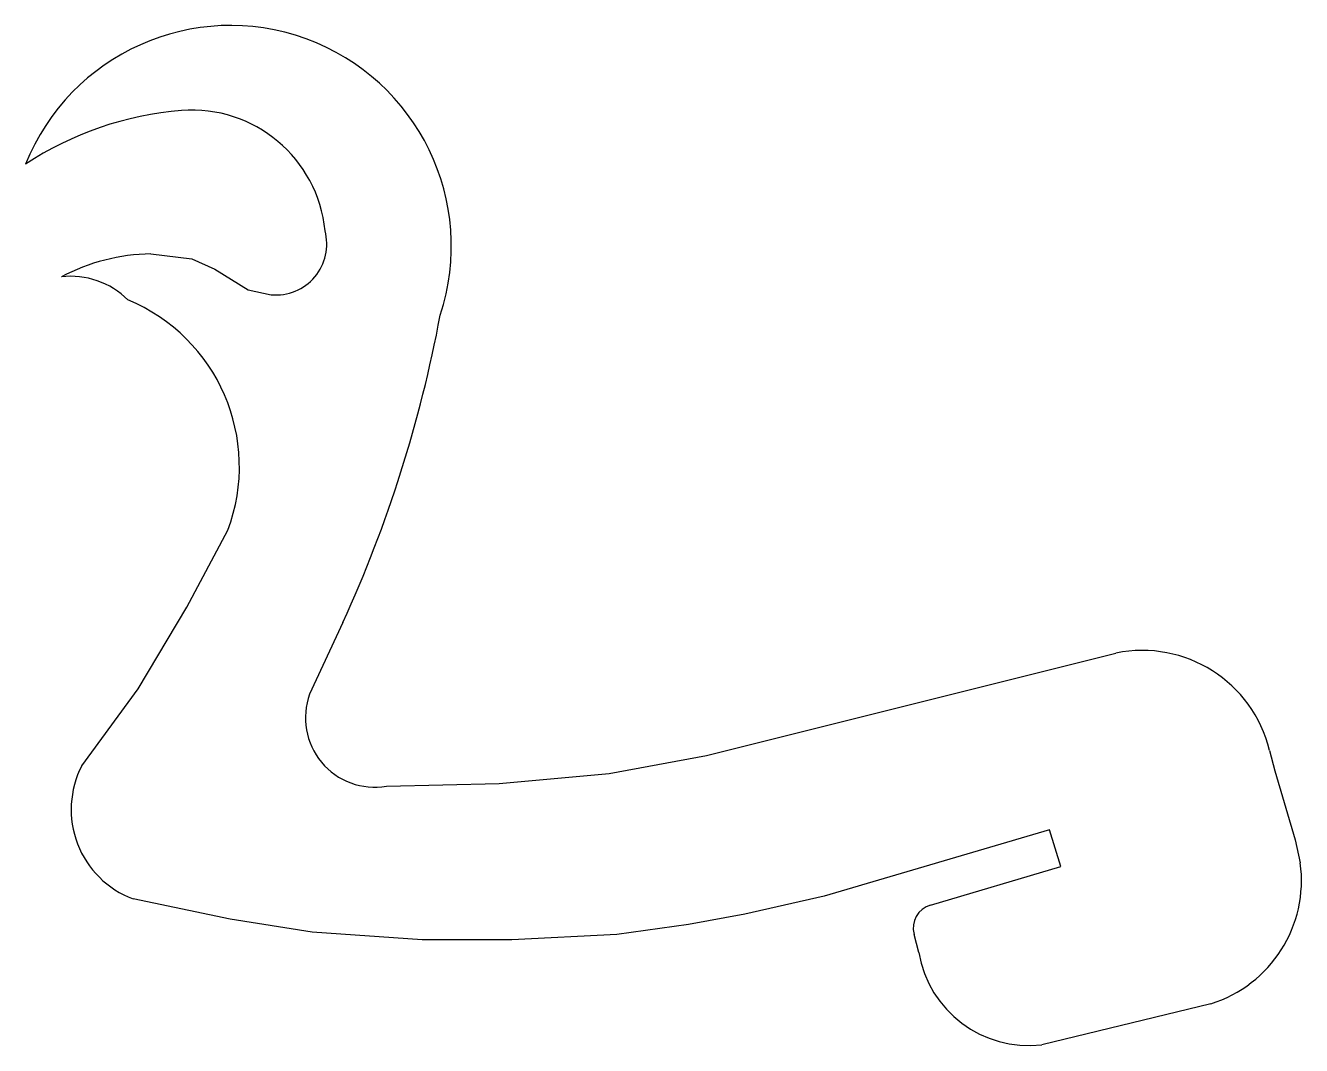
# Model space of a CAD drawing. Extents: x 0 to 53, y 0 to 42.3.
import ezdxf

# ---------------------------------------------------------------- set-up
doc = ezdxf.new("R2010")
doc.units = 0
doc.layers.add('WHITE', color=7, linetype='CONTINUOUS')

msp = doc.modelspace()

# ---------------------------------------------------------------- linework, layer by layer
at = {"layer": 'WHITE', "linetype": 'CONTINUOUS'}
for p, q in [((5.206251, 32.863937), (6.906251, 32.651437)), ((6.906251, 32.651437), (7.862501, 32.226437)), ((7.862501, 32.226437), (9.243751, 31.376437)), ((9.243751, 31.376437), (10.200001, 31.163937)), ((6.693751, 18.201437), (8.393751, 21.388937)), ((4.675001, 14.801437), (6.693751, 18.201437)), ((13.175001, 17.563937), (11.793751, 14.588937)), ((28.262501, 12.038937), (45.262501, 16.288937)), ((2.337501, 11.613937), (4.675001, 14.801437)), ((51.637501, 12.251437), (51.850001, 11.401437)), ((24.225001, 11.295187), (28.262501, 12.038937)), ((19.656251, 10.870187), (24.225001, 11.295187)), ((51.850001, 11.401437), (52.700001, 8.532687)), ((14.981251, 10.763937), (19.656251, 10.870187)), ((42.500001, 8.957687), (33.150001, 6.195187)), ((42.977299, 7.430333), (42.500001, 8.957687)), ((52.700001, 8.532687), (52.912501, 7.576437)), ((37.562502, 5.830507), (42.977299, 7.430333)), ((8.500001, 5.238937), (4.462501, 6.088937)), ((33.150001, 6.195187), (29.856251, 5.451437)), ((29.856251, 5.451437), (27.518751, 5.026437)), ((11.900001, 4.707687), (8.500001, 5.238937)), ((27.518751, 5.026437), (24.543751, 4.601437)), ((16.468751, 4.388937), (11.900001, 4.707687)), ((20.187501, 4.388937), (16.468751, 4.388937)), ((24.543751, 4.601437), (20.187501, 4.388937)), ((37.081251, 3.857687), (36.879614, 4.613826)), ((49.193751, 1.732687), (42.181251, 0.032687))]:
    msp.add_line(p, q, dxfattribs=at)
for centre, radius, start, end in [((8.508397, 33.179629), 9.163712, -18.223333, 158.20035), ((7.550337, 25.179626), 13.676159, 94.50837, 123.509843), ((6.91126, 33.284733), 5.545897, 5.540707, 94.50837), ((10.393663, 33.266511), 2.111474, -95.262502, 15.202498), ((5.345775, 24.612315), 8.252802, 90.968706, 117.872841), ((1.88471, 28.586778), 3.344579, 44.992349, 96.820667), ((1.387065, 24.031769), 7.488538, -20.665833, 67.523219), ((-36.767086, 40.393202), 54.912543, -24.56584, -10.576678), ((46.352806, 10.958827), 5.440481, 13.744409, 101.560704), ((14.495288, 13.599593), 2.876996, 159.886494, 279.724648), ((5.849228, 9.793447), 3.955554, 152.597641, 249.477381), ((47.608751, 6.846437), 5.353752, -72.779247, 7.836863), ((37.845849, 4.871489), 1, 106.460015, 194.931417), ((41.633001, 4.614187), 4.614187, -170.563706, -83.17609)]:
    msp.add_arc(centre, radius, start, end, dxfattribs=at)

doc.saveas('drawing.dxf')
